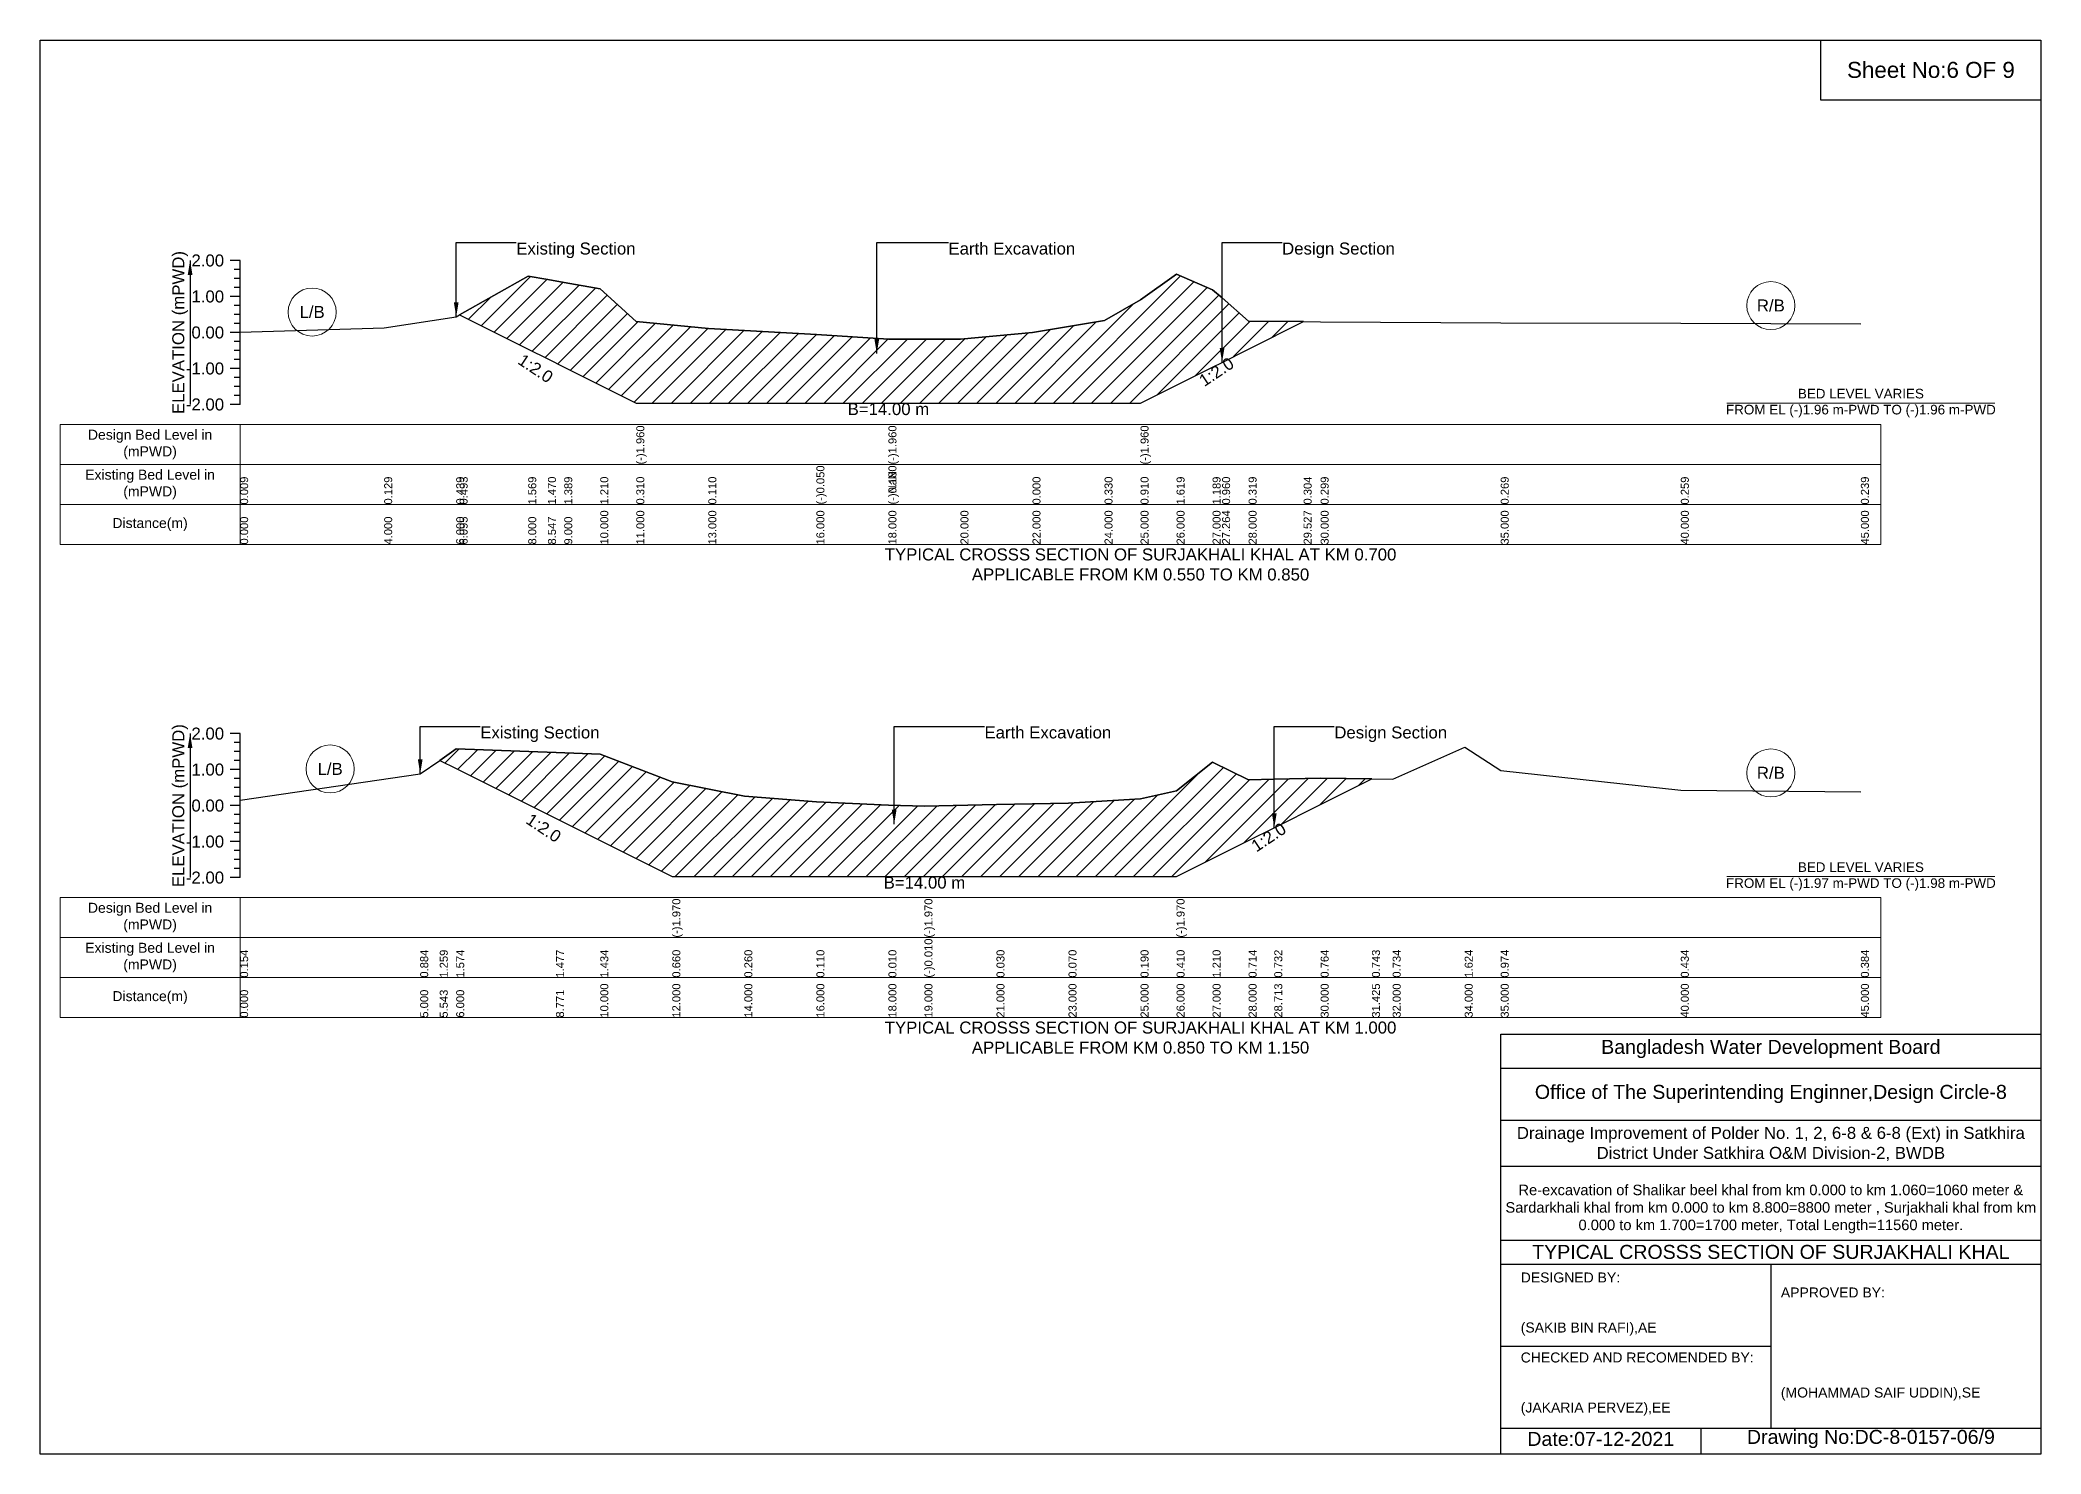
# Model space of a CAD drawing. Header units: inches. Extents: x 93000 to 506000, y -4242 to 0.
# Drawn here: x 470000 to 476000, y -4242 to 0 of the extents above; entities that cross this region are included whole.
import ezdxf

# ---------------------------------------------------------------- set-up
doc = ezdxf.new("R2010")
doc.units = ezdxf.units.IN
doc.header["$LTSCALE"] = 7
doc.header["$MEASUREMENT"] = 0
for name, color, linetype, lineweight in [('Cross section Data Border', 7, 'Continuous', 9), ('Cross Section Labels', 7, 'Continuous', 9), ('Existing_Bed_Level for Xsection', 7, 'Continuous', 25)]:
    doc.layers.add(name, color=color, linetype=linetype, lineweight=lineweight)
doc.styles.get("Standard").update_dxf_attribs({"font": 'arial.ttf'})
doc.dimstyles.get("Standard").update_dxf_attribs({"dimtxt": 0.18, "dimasz": 0.18, "dimexe": 0.18, "dimexo": 0.0625, "dimgap": 0.09, "dimtad": 0, "dimtih": 1, "dimtoh": 1, "dimdec": 4, "dimzin": 0, "dimdsep": 46, "dimtxsty": 'Standard', "dimcen": 0.09, "dimadec": 0, "dimazin": 0, "dimtfac": 1, "dimtdec": 4, "dimtofl": 0, "dimtmove": 0, "dimatfit": 3, "dimfxl": 1, "dimtolj": 1, "dimtzin": 0, "dimarcsym": 0})

msp = doc.modelspace()

# ---------------------------------------------------------------- hatches: boundary and pattern name
at = {"layer": 'Existing_Bed_Level for Xsection'}
h = msp.add_hatch(dxfattribs=at)
h.set_pattern_fill('ANSI31', color=256, scale=324, style=0)
h.paths.add_polyline_path([(471258.2, -824.4), (471464, -927.2), (471523.1, -956.8), (471572, -981.2), (471680, -1035.2), (471788, -1089.2), (472004, -1089.2), (472328, -1089.2), (472544, -1089.2), (472760, -1089.2), (472976, -1089.2), (473192, -1089.2), (473300, -1089.2), (473408, -1035.2), (473516, -981.2), (473544.5, -967), (473624, -927.2), (473789, -844.8), (473624, -843.1), (473544.5, -773.9), (473516, -749.1), (473408, -702.7), (473300, -779.3), (473192, -841.9), (472976, -877.6), (472760, -897), (472544, -897), (472328, -883), (472004, -865.7), (471788, -844.1), (471680, -746.9), (471572, -727.5), (471523.1, -718.7), (471464, -708.1)])
h = msp.add_hatch(dxfattribs=at)
h.set_pattern_fill('ANSI31', color=256, scale=324, style=0)
h.paths.add_polyline_path([(471198.6, -2161), (471248, -2185.7), (471547.3, -2335.3), (471680, -2401.7), (471896, -2509.7), (472112, -2509.7), (472328, -2509.7), (472544, -2509.7), (472652, -2509.7), (472868, -2509.7), (473084, -2509.7), (473300, -2509.7), (473408, -2509.7), (473516, -2455.7), (473624, -2401.7), (473701, -2363.2), (473840, -2293.7), (473993.9, -2216.7), (473840, -2214.4), (473701, -2217.9), (473624, -2219.8), (473516, -2166.2), (473408, -2252.6), (473300, -2276.4), (473084, -2289.4), (472868, -2293.7), (472652, -2298), (472544, -2295.8), (472328, -2285), (472112, -2268.8), (471896, -2225.6), (471680, -2142), (471547.3, -2137.4), (471248, -2126.9)])

# ---------------------------------------------------------------- linework, layer by layer
for points in [[(470000, 0), (476000, 0), (476000, -4242), (470000, -4242)], [(475340, 0), (476000, 0), (476000, -180), (475340, -180)]]:
    msp.add_lwpolyline(points, close=True)
for points in [[(474380, -4242), (474380, -2982), (476000, -2982)], [(474380, -3084), (476000, -3084)], [(474380, -3240), (476000, -3240)], [(474380, -3378), (476000, -3378)], [(474380, -3600), (476000, -3600)], [(474380, -3672), (476000, -3672)], [(475190, -3672), (475190, -4164)], [(474380, -3918), (475190, -3918)], [(474380, -4164), (476000, -4164)], [(474980, -4164), (474980, -4242)]]:
    msp.add_lwpolyline(points)
at = {"layer": 'Cross section Data Border'}
for points in [[(470060, -1153.6), (475520, -1153.6), (475520, -1513.6), (470060, -1513.6)], [(470060, -2572.9), (475520, -2572.9), (475520, -2932.9), (470060, -2932.9)]]:
    msp.add_lwpolyline(points, close=True, dxfattribs=at)
for points in [[(470600, -1153.6), (470600, -1513.6)], [(470060, -1273.6), (475520, -1273.6)], [(470060, -1393.6), (475520, -1393.6)], [(470600, -2572.9), (470600, -2932.9)], [(470060, -2692.9), (475520, -2692.9)], [(470060, -2812.9), (475520, -2812.9)]]:
    msp.add_lwpolyline(points, dxfattribs=at)
at = {"layer": 'Cross Section Labels'}
for points in [[(475058.1, -1089.2), (475861.9, -1089.2)], [(475058.1, -2509.7), (475861.9, -2509.7)]]:
    msp.add_lwpolyline(points, dxfattribs=at)
for centre in [(470816, -816.1), (475190, -796.7), (470870, -2186.9), (475190, -2198.7)]:
    msp.add_circle(centre, 72, dxfattribs=at)
at = {"layer": 'Existing_Bed_Level for Xsection'}
for points in [[(470600, -661.6), (470570, -661.6)], [(470600, -688.6), (470582, -688.6)], [(470600, -715.6), (470582, -715.6)], [(470600, -1093.6), (470600, -985.6), (470600, -877.6), (470600, -769.6), (470600, -661.6)], [(470600, -876.6), (471032, -863.6), (471248, -830.1), (471258.2, -824.4), (471464, -708.1), (471523.1, -718.7), (471572, -727.5), (471680, -746.9), (471788, -844.1), (471788, -844.1), (472004, -865.7), (472328, -883), (472544, -897), (472544, -897), (472760, -897), (472976, -877.6), (473192, -841.9), (473300, -779.3), (473300, -779.3), (473408, -702.7), (473516, -749.1), (473544.5, -773.9), (473624, -843.1), (473789, -844.8), (473840, -845.3), (474380, -848.5), (474920, -849.6), (475460, -851.7)], [(470600, -769.6), (470570, -769.6)], [(470600, -742.6), (470582, -742.6)], [(470600, -796.6), (470582, -796.6)], [(470600, -823.6), (470582, -823.6)], [(470600, -877.6), (470570, -877.6)], [(470600, -850.6), (470582, -850.6)], [(470600, -904.6), (470582, -904.6)], [(470600, -931.6), (470582, -931.6)], [(470600, -958.6), (470582, -958.6)], [(470600, -985.6), (470570, -985.6)], [(470600, -1012.6), (470582, -1012.6)], [(470600, -1039.6), (470582, -1039.6)], [(470600, -1066.6), (470582, -1066.6)], [(470600, -1093.6), (470570, -1093.6)], [(470600, -2080.9), (470570, -2080.9)], [(470600, -2512.9), (470600, -2404.9), (470600, -2296.9), (470600, -2188.9), (470600, -2080.9)], [(470600, -2107.9), (470582, -2107.9)], [(470600, -2134.9), (470582, -2134.9)], [(470600, -2280.3), (471140, -2201.4), (471198.6, -2161), (471248, -2126.9), (471547.3, -2137.4), (471680, -2142), (471896, -2225.6), (471896, -2225.6), (472112, -2268.8), (472328, -2285), (472544, -2295.8), (472652, -2298), (472652, -2298), (472868, -2293.7), (473084, -2289.4), (473300, -2276.4), (473408, -2252.6), (473408, -2252.6), (473516, -2166.2), (473624, -2219.8), (473701, -2217.9), (473840, -2214.4), (473993.9, -2216.7), (474056, -2217.6), (474272, -2121.5), (474380, -2191.7), (474920, -2250), (475460, -2255.4)], [(470600, -2188.9), (470570, -2188.9)], [(470600, -2161.9), (470582, -2161.9)], [(470600, -2215.9), (470582, -2215.9)], [(470600, -2242.9), (470582, -2242.9)], [(470600, -2269.9), (470582, -2269.9)], [(470600, -2296.9), (470570, -2296.9)], [(470600, -2323.9), (470582, -2323.9)], [(470600, -2350.9), (470582, -2350.9)], [(470600, -2377.9), (470582, -2377.9)], [(470600, -2404.9), (470570, -2404.9)], [(470600, -2431.9), (470582, -2431.9)], [(470600, -2458.9), (470582, -2458.9)], [(470600, -2512.9), (470570, -2512.9)], [(470600, -2485.9), (470582, -2485.9)]]:
    msp.add_lwpolyline(points, dxfattribs=at)
for points in [[(471258.2, -824.4), (471464, -927.2), (471523.1, -956.8), (471572, -981.2), (471680, -1035.2), (471788, -1089.2), (471788, -1089.2), (472004, -1089.2), (472328, -1089.2), (472544, -1089.2), (472544, -1089.2), (472760, -1089.2), (472976, -1089.2), (473192, -1089.2), (473300, -1089.2), (473300, -1089.2), (473408, -1035.2), (473516, -981.2), (473544.5, -967), (473624, -927.2), (473789, -844.8), (473789, -844.8), (473789, -844.8), (473624, -843.1), (473544.5, -773.9), (473516, -749.1), (473408, -702.7), (473300, -779.3), (473300, -779.3), (473192, -841.9), (472976, -877.6), (472760, -897), (472544, -897), (472544, -897), (472328, -883), (472004, -865.7), (471788, -844.1), (471788, -844.1), (471680, -746.9), (471572, -727.5), (471523.1, -718.7), (471464, -708.1)], [(471198.6, -2161), (471248, -2185.7), (471547.3, -2335.3), (471680, -2401.7), (471896, -2509.7), (471896, -2509.7), (472112, -2509.7), (472328, -2509.7), (472544, -2509.7), (472652, -2509.7), (472652, -2509.7), (472868, -2509.7), (473084, -2509.7), (473300, -2509.7), (473408, -2509.7), (473408, -2509.7), (473516, -2455.7), (473624, -2401.7), (473701, -2363.2), (473840, -2293.7), (473993.9, -2216.7), (473840, -2214.4), (473701, -2217.9), (473624, -2219.8), (473516, -2166.2), (473408, -2252.6), (473408, -2252.6), (473300, -2276.4), (473084, -2289.4), (472868, -2293.7), (472652, -2298), (472652, -2298), (472544, -2295.8), (472328, -2285), (472112, -2268.8), (471896, -2225.6), (471896, -2225.6), (471680, -2142), (471547.3, -2137.4), (471248, -2126.9)]]:
    msp.add_lwpolyline(points, close=True, dxfattribs=at)

# ---------------------------------------------------------------- texts
at = {"attachment_point": 5}
for s, insert, char_height in [('Sheet No:6 OF 9', (475670, -90), 48), ('Bangladesh Water Development Board', (475190, -3027), 42), ('Office of The Superintending Enginner,Design Circle-8', (475190, -3162), 42)]:
    msp.add_mtext(s, dxfattribs=dict(at, insert=insert, char_height=char_height))
for s, insert, char_height, width, attachment_point in [('Drainage Improvement of Polder No. 1, 2, 6-8 & 6-8 (Ext) in Satkhira District Under Satkhira O&M Division-2, BWDB', (475190, -3312), 36, 1680, 5), ('Re-excavation of Shalikar beel khal from km 0.000 to km 1.060=1060 meter & Sardarkhali khal from km 0.000 to km 8.800=8800 meter , Surjakhali khal from km 0.000 to km 1.700=1700 meter, Total Length=11560 meter.', (475190, -3507), 31.4683, 1620, 5), ('TYPICAL CROSSS SECTION OF SURJAKHALI KHAL', (475190, -3636), 42, 1680, 5), ('DESIGNED BY:^J^J^J(SAKIB BIN RAFI),AE', (474440, -3792), 30, 840, 4), ('APPROVED BY:^J^J^J^J^J^J(MOHAMMAD SAIF UDDIN),SE', (475220, -3912), 30, 840, 4), ('CHECKED AND RECOMENDED BY:^J^J^J(JAKARIA PERVEZ),EE', (474440, -4032), 30, 840, 4), ('Date:07-12-2021', (474680, -4197), 42, 840, 5), ('Drawing No:DC-8-0157-06/9', (475490, -4197), 42, 1320, 5)]:
    msp.add_mtext(s, dxfattribs=dict(insert=insert, char_height=char_height, width=width, attachment_point=attachment_point))
at = {"layer": 'Cross section Data Border', "char_height": 30, "width": 480, "attachment_point": 5}
for s, insert in [('Design Bed Level in (mPWD)', (470330, -1213.6)), ('Existing Bed Level in (mPWD)', (470330, -1333.6)), ('Distance(m)', (470330, -1453.6)), ('Design Bed Level in (mPWD)', (470330, -2632.9)), ('Existing Bed Level in (mPWD)', (470330, -2752.9)), ('Distance(m)', (470330, -2872.9))]:
    msp.add_mtext(s, dxfattribs=dict(at, insert=insert))
at = {"layer": 'Cross Section Labels'}
for s, insert, char_height, attachment_point in [('Existing Section', (471428, -607.6), 36, 1), ('Earth Excavation', (472724, -607.6), 36, 1), ('Design Section', (473724.5, -607.6), 36, 1), ('R/B', (475190, -796.7), 36, 5), ('L/B', (470816, -816.1), 36, 5), ('BED LEVEL VARIES ^JFROM EL (-)1.96 m-PWD TO (-)1.96 m-PWD', (475460, -1089.2), 28.8, 5), ('B=14.00 m', (472544, -1089.2), 36, 2), ('TYPICAL CROSSS SECTION OF SURJAKHALI KHAL AT KM 0.700^JAPPLICABLE FROM KM 0.550 TO KM 0.850', (473300, -1573.6), 36, 5), ('Existing Section', (471320, -2059.3), 36, 1), ('Earth Excavation', (472832, -2059.3), 36, 1), ('Design Section', (473881, -2059.3), 36, 1), ('L/B', (470870, -2186.9), 36, 5), ('R/B', (475190, -2198.7), 36, 5), ('B=14.00 m', (472652, -2509.7), 36, 2), ('BED LEVEL VARIES ^JFROM EL (-)1.97 m-PWD TO (-)1.98 m-PWD', (475460, -2509.7), 28.8, 5), ('TYPICAL CROSSS SECTION OF SURJAKHALI KHAL AT KM 1.000^JAPPLICABLE FROM KM 0.850 TO KM 1.150', (473300, -2992.9), 36, 5)]:
    msp.add_mtext(s, dxfattribs=dict(at, insert=insert, char_height=char_height, attachment_point=attachment_point))
at = {"layer": 'Cross Section Labels', "char_height": 36, "attachment_point": 2}
for insert, rotation in [((471496.1, -970.3), 326.30993), ((473517.5, -980.5), 33.69007), ((471520.3, -2348.8), 326.30993), ((473674, -2376.7), 33.69007)]:
    msp.add_mtext('1:2.0', dxfattribs=dict(at, insert=insert, rotation=rotation))
at = {"layer": 'Existing_Bed_Level for Xsection', "rotation": 90}
for s, insert, char_height, attachment_point in [('ELEVATION (mPWD)', (470420, -877.6), 36, 5), ('(-)1.960', (471788, -1273.6), 24, 1), ('(-)1.960', (472544, -1273.6), 24, 1), ('(-)1.960', (473300, -1273.6), 24, 1), ('0.009', (470600, -1393.6), 24, 1), ('0.129', (471032, -1393.6), 24, 1), ('0.439', (471248, -1393.6), 24, 1), ('0.493', (471258.2, -1393.6), 24, 1), ('1.569', (471464, -1393.6), 24, 1), ('1.470', (471523.1, -1393.6), 24, 1), ('1.389', (471572, -1393.6), 24, 1), ('1.210', (471680, -1393.6), 24, 1), ('0.310', (471788, -1393.6), 24, 1), ('0.310', (471788, -1393.6), 24, 1), ('0.310', (471788, -1393.6), 24, 1), ('0.110', (472004, -1393.6), 24, 1), ('(-)0.050', (472328, -1393.6), 24, 1), ('(-)0.180', (472544, -1393.6), 24, 1), ('(-)0.180', (472544, -1393.6), 24, 1), ('(-)0.180', (472544, -1393.6), 24, 1), ('(-)NaN', (472544, -1393.6), 24, 1), ('(-)NaN', (472544, -1393.6), 24, 1), ('0.000', (472976, -1393.6), 24, 1), ('0.330', (473192, -1393.6), 24, 1), ('0.910', (473300, -1393.6), 24, 1), ('0.910', (473300, -1393.6), 24, 1), ('1.619', (473408, -1393.6), 24, 1), ('1.189', (473516, -1393.6), 24, 1), ('0.960', (473544.5, -1393.6), 24, 1), ('0.319', (473624, -1393.6), 24, 1), ('0.304', (473789, -1393.6), 24, 1), ('0.299', (473840, -1393.6), 24, 1), ('0.269', (474380, -1393.6), 24, 1), ('0.259', (474920, -1393.6), 24, 1), ('0.239', (475460, -1393.6), 24, 1), ('0.000', (470600, -1513.6), 24, 1), ('4.000', (471032, -1513.6), 24, 1), ('6.000', (471248, -1513.6), 24, 1), ('6.095', (471258.2, -1513.6), 24, 1), ('8.000', (471464, -1513.6), 24, 1), ('8.547', (471523.1, -1513.6), 24, 1), ('9.000', (471572, -1513.6), 24, 1), ('10.000', (471680, -1513.6), 24, 1), ('11.000', (471788, -1513.6), 24, 1), ('11.000', (471788, -1513.6), 24, 1), ('11.000', (471788, -1513.6), 24, 1), ('13.000', (472004, -1513.6), 24, 1), ('16.000', (472328, -1513.6), 24, 1), ('18.000', (472544, -1513.6), 24, 1), ('18.000', (472544, -1513.6), 24, 1), ('18.000', (472544, -1513.6), 24, 1), ('20.000', (472760, -1513.6), 24, 1), ('22.000', (472976, -1513.6), 24, 1), ('24.000', (473192, -1513.6), 24, 1), ('25.000', (473300, -1513.6), 24, 1), ('25.000', (473300, -1513.6), 24, 1), ('25.000', (473300, -1513.6), 24, 1), ('26.000', (473408, -1513.6), 24, 1), ('27.000', (473516, -1513.6), 24, 1), ('27.264', (473544.5, -1513.6), 24, 1), ('28.000', (473624, -1513.6), 24, 1), ('29.527', (473789, -1513.6), 24, 1), ('30.000', (473840, -1513.6), 24, 1), ('35.000', (474380, -1513.6), 24, 1), ('40.000', (474920, -1513.6), 24, 1), ('45.000', (475460, -1513.6), 24, 1), ('ELEVATION (mPWD)', (470420, -2296.9), 36, 5), ('(-)1.970', (471896, -2692.9), 24, 1), ('(-)1.970', (472652, -2692.9), 24, 1), ('(-)1.970', (473408, -2692.9), 24, 1), ('(-)0.010', (472652, -2812.9), 24, 1), ('(-)0.010', (472652, -2812.9), 24, 1), ('(-)0.010', (472652, -2812.9), 24, 1), ('0.154', (470600, -2812.9), 24, 1), ('0.884', (471140, -2812.9), 24, 1), ('1.259', (471198.6, -2812.9), 24, 1), ('1.574', (471248, -2812.9), 24, 1), ('1.477', (471547.3, -2812.9), 24, 1), ('1.434', (471680, -2812.9), 24, 1), ('0.660', (471896, -2812.9), 24, 1), ('0.660', (471896, -2812.9), 24, 1), ('0.660', (471896, -2812.9), 24, 1), ('0.260', (472112, -2812.9), 24, 1), ('0.110', (472328, -2812.9), 24, 1), ('0.010', (472544, -2812.9), 24, 1), ('0.030', (472868, -2812.9), 24, 1), ('0.070', (473084, -2812.9), 24, 1), ('0.190', (473300, -2812.9), 24, 1), ('0.410', (473408, -2812.9), 24, 1), ('0.410', (473408, -2812.9), 24, 1), ('0.410', (473408, -2812.9), 24, 1), ('1.210', (473516, -2812.9), 24, 1), ('0.714', (473624, -2812.9), 24, 1), ('0.732', (473701, -2812.9), 24, 1), ('0.764', (473840, -2812.9), 24, 1), ('0.743', (473993.9, -2812.9), 24, 1), ('0.734', (474056, -2812.9), 24, 1), ('1.624', (474272, -2812.9), 24, 1), ('0.974', (474380, -2812.9), 24, 1), ('0.434', (474920, -2812.9), 24, 1), ('0.384', (475460, -2812.9), 24, 1), ('0.000', (470600, -2932.9), 24, 1), ('5.000', (471140, -2932.9), 24, 1), ('5.543', (471198.6, -2932.9), 24, 1), ('6.000', (471248, -2932.9), 24, 1), ('8.771', (471547.3, -2932.9), 24, 1), ('10.000', (471680, -2932.9), 24, 1), ('12.000', (471896, -2932.9), 24, 1), ('12.000', (471896, -2932.9), 24, 1), ('12.000', (471896, -2932.9), 24, 1), ('14.000', (472112, -2932.9), 24, 1), ('16.000', (472328, -2932.9), 24, 1), ('18.000', (472544, -2932.9), 24, 1), ('19.000', (472652, -2932.9), 24, 1), ('19.000', (472652, -2932.9), 24, 1), ('19.000', (472652, -2932.9), 24, 1), ('21.000', (472868, -2932.9), 24, 1), ('23.000', (473084, -2932.9), 24, 1), ('25.000', (473300, -2932.9), 24, 1), ('26.000', (473408, -2932.9), 24, 1), ('26.000', (473408, -2932.9), 24, 1), ('26.000', (473408, -2932.9), 24, 1), ('27.000', (473516, -2932.9), 24, 1), ('28.000', (473624, -2932.9), 24, 1), ('28.713', (473701, -2932.9), 24, 1), ('30.000', (473840, -2932.9), 24, 1), ('31.425', (473993.9, -2932.9), 24, 1), ('32.000', (474056, -2932.9), 24, 1), ('34.000', (474272, -2932.9), 24, 1), ('35.000', (474380, -2932.9), 24, 1), ('40.000', (474920, -2932.9), 24, 1), ('45.000', (475460, -2932.9), 24, 1)]:
    msp.add_mtext(s, dxfattribs=dict(at, insert=insert, char_height=char_height, attachment_point=attachment_point))
at = {"layer": 'Existing_Bed_Level for Xsection', "char_height": 36, "attachment_point": 6}
for s, insert in [('2.00', (470552, -661.6)), ('1.00', (470552, -769.6)), ('0.00', (470552, -877.6)), ('-1.00', (470552, -985.6)), ('-2.00', (470552, -1093.6)), ('2.00', (470552, -2080.9)), ('1.00', (470552, -2188.9)), ('0.00', (470552, -2296.9)), ('-1.00', (470552, -2404.9)), ('-2.00', (470552, -2512.9))]:
    msp.add_mtext(s, dxfattribs=dict(at, insert=insert))

# ---------------------------------------------------------------- leaders
at = {"layer": 'Cross Section Labels', "annotation_type": 0, "has_hookline": 1, "hookline_direction": 0}
for points, text_width in [([(471248, -830.1), (471248, -607.6), (471427.9, -607.6)], 350.4), ([(472509.1, -940.2), (472509.1, -607.6), (472723.9, -607.6)], 372.7), ([(473544.5, -967), (473544.5, -607.6), (473724.4, -607.6)], 330.9), ([(471140, -2201.4), (471140, -2059.3), (471319.9, -2059.3)], 350.4), ([(472561.2, -2352.3), (472561.2, -2059.3), (472831.9, -2059.3)], 372.7), ([(473701, -2363.2), (473701, -2059.3), (473880.9, -2059.3)], 330.9)]:
    msp.add_leader(points, dimstyle='Standard', override={"dimasz": 43.2}, dxfattribs=dict(at, text_width=text_width))
at = {"layer": 'Existing_Bed_Level for Xsection'}
for points in [[(470450, -661.6), (470450, -1093.6)], [(470450, -2080.9), (470450, -2512.9)]]:
    msp.add_leader(points, dimstyle='Standard', override={"dimasz": 43.2}, dxfattribs=at)

doc.saveas('drawing.dxf')
